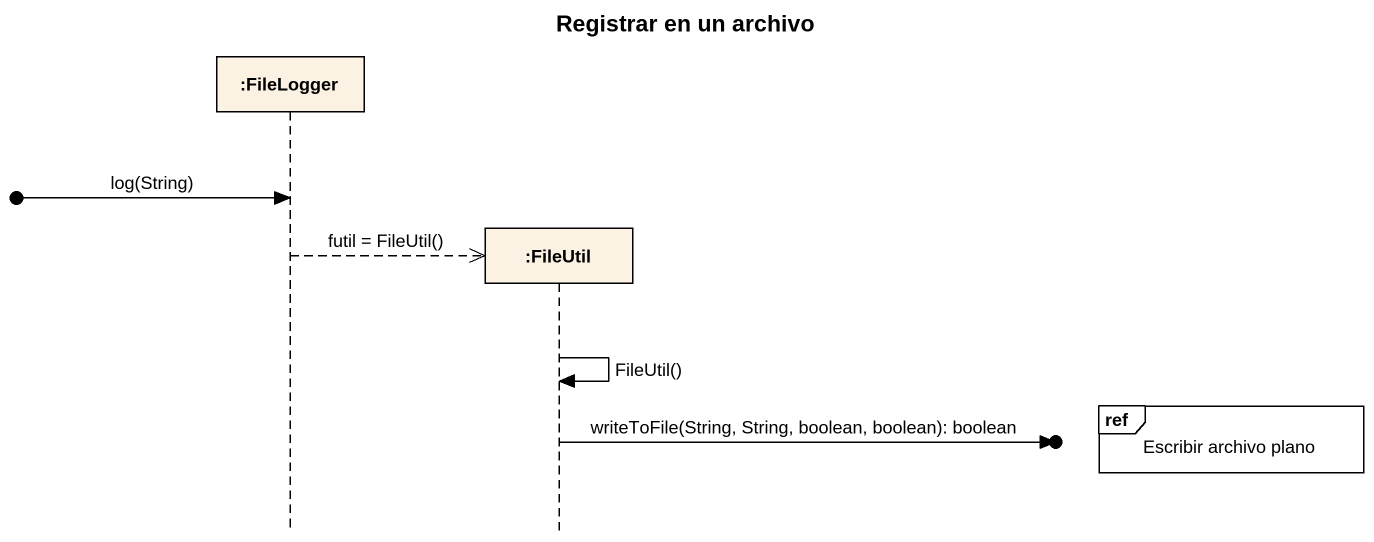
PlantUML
@startuml
title Registrar en un archivo
hide footbox
participant ":FileLogger" as FileLogger
participant ":FileUtil" as FileUtil

[o-> FileLogger : log(String)
FileLogger -->> FileUtil ** : futil = FileUtil()
FileUtil -> FileUtil : FileUtil()
ref over FileUtil : Escribir archivo plano
FileUtil ->o] : writeToFile(String, String, boolean, boolean): boolean
@enduml
